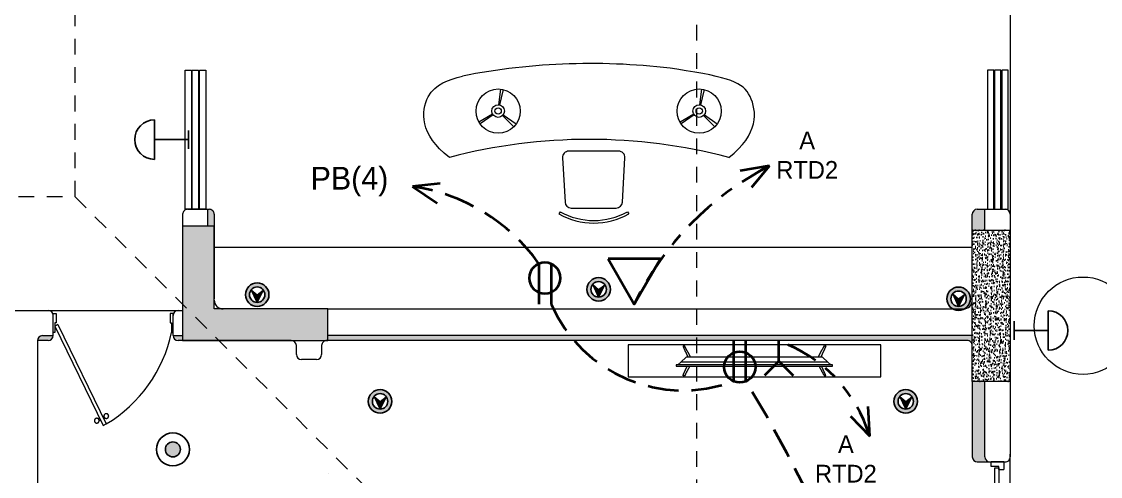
# Model space of a CAD drawing. Header units: metres. Extents: x 14 to 2416, y -346 to 476.
# Drawn here: x 146.2 to 154.74, y -147.24 to -143.64 of the extents above; entities that cross this region are included whole.
import ezdxf

# ---------------------------------------------------------------- set-up
doc = ezdxf.new("R2010")
doc.units = ezdxf.units.M
for name, pattern in [('0', [0]), ('CONTINUA', [0]), ('Dash Style-2', [0.6944250000000001, 0.48607, -0.2083550000000001]), ('HIDDEN2', [0.1875, 0.125, -0.0625]), ('STYLE_06', [1.0416412353515625, 0.625, -0.208282470703125, 0.069427490234375, -0.1389312744140625]), ('STYLE_08', [1.25, 0.625, -0.20828, 0.06943000000000005, -0.13893, 0.06942999999999991, -0.13893])]:
    doc.linetypes.add(name, pattern=pattern)
doc.layers.get('0').update_dxf_attribs({"linetype": '0', "lineweight": 20})
for name, color, linetype, lineweight in [('A-ANNO-TEXT', 20, 'Continuous', 13), ('A-DOOR', 35, 'Continuous', 5), ('A-WALL', 250, 'Continuous', 20), ('baños', 251, 'Continuous', 0), ('Columnas', 7, 'Continuous', 18), ('E Salida CABLE Antena', 150, 'CONTINUA', 40), ('E Salida Luces', 22, 'Continuous', 40), ('E Salida TCorrientes', 24, 'CONTINUA', 40), ('E Salida Telefono', 128, 'Continuous', 40), ('E Tuberia Cable TV', 150, 'STYLE_08', 40), ('E Tuberia Emp Piso', 24, 'Dash Style-2', 40), ('E Tuberia Telefonica', 118, 'STYLE_06', 40), ('MAVA', 1, 'Continuous', 15), ('MOBILIARIOS', 252, 'Continuous', 0), ('piso', 253, 'Continuous', 0)]:
    doc.layers.add(name, color=color, linetype=linetype, lineweight=lineweight)
for name, color, linetype in [('HATCH', 8, 'Continuous'), ('MAVA LUM', 1, 'Continuous'), ('MAVA Luminarias', 1, 'Continuous')]:
    doc.layers.add(name, color=color, linetype=linetype)
doc.layers.add('RELLENO SECCION', color=8, linetype='Continuous', lineweight=0, transparency=0.4)
doc.layers.add('Techos 1', color=7, linetype='HIDDEN2', lineweight=9, true_color=0x42391a)
doc.styles.add('CENTURY GOTHIC', font='GOTHIC.TTF')
doc.styles.add('DIMTEXT', font='dim.shx', dxfattribs={"width": 0.75})
doc.styles.add('GENERATED_STYLE_1', font='GOTHIC.TTF')
doc.styles.get("Standard").update_dxf_attribs({"font": 'arial.ttf', "height": 0.1875})
pattern_1 = [(49.99999999999999, (114.3310712337616, 55.23879643552809), (0.05829909407872129, -0.005100507372448988), [0.006096000000000001, -0.067056]), (355, (114.3310712337616, 55.23879643552809), (-0.01127789485599019, 0.06113819047649125), [0.004876800000000001, -0.05364498693440001]), (100.4514447, (114.3359294760016, 55.23837139440808), (0.04702119906891305, 0.05603768061190244), [0.005180802815999999, -0.05698887827199999]), (46.18420000000001, (114.3310712337616, 55.25505243552809), (0.08674529308548158, -0.01345354493847269), [0.009144000000000001, -0.100584]), (96.63555760999992, (114.3383000017616, 55.25393131552809), (0.07596932289648096, 0.07917635987127089), [0.0077712074048, -0.08548339461120001]), (351.1841511700001, (114.3310712337616, 55.25505243552809), (0.07596932290079265, 0.07917635986737045), [0.007315189462400001, -0.0804671142144]), (21, (114.3391992337616, 55.25098843552809), (0.0485166052061224, -0.03272486341986804), [0.006096000000000001, -0.067056]), (326.0000000000001, (114.3391992337616, 55.25098843552809), (0.01977664907124706, 0.05894014915914217), [0.004876800000000001, -0.0536448]), (71.45144499999999, (114.3432422841936, 55.24826136356009), (0.06829325416918917, 0.02621528604348968), [0.005180802816000001, -0.056988780032]), (37.50000000000001, (114.3310712337616, 55.23879643552809), (0.0009883530401893813, 0.027057612439409), [0, -0.05299456, 0, -0.05445760000000001, 0, -0.05384800000000001]), (7.499999999999999, (114.3310712337616, 55.23879643552809), (0.02138229200329784, 0.03205778394179824), [0, -0.03104896, 0, -0.05177536000000001, 0, -0.0205232]), (327.5, (114.3129457937616, 55.23879643552809), (0.04338899045339885, -0.001833198077655502), [0, -0.02032, 0, -0.06339840000000001, 0, -0.0841248]), (317.5, (114.3048177937616, 55.23879643552809), (0.04740133804352578, 0.00813647713066657), [0, -0.026416, 0, -0.04210304, 0, -0.0597408])]

# ---------------------------------------------------------------- blocks, each defined once
blk = doc.blocks.new('A$C2f9b60d5')
at = {"layer": 'A-DOOR'}
for p, q in [((1.633476927054289e-05, 0.1005227153823967), (1.4210854715202e-14, 0.000522715274215102)), ((1.633476927054289e-05, 0.1005227153823967), (0.06001633402468087, 0.1005129145209622)), ((0.06000980011680213, 0.0605129136681839), (0.0600163340244535, 0.1005129131717837)), ((3.540009737625837, 0.06000980278508194), (3.540016271533489, 0.1000098022886817)), ((3.600016270789126, 0.1000000027764258), (3.540016271533716, 0.1000098036378603)), ((3.600016270789126, 0.1000000027764258), (3.600016270789126, 0)), ((0.03499999968198608, 0.00051699810502015), (0, 0.0005227152742079966)), ((0.03500980054343472, 0.06051699736043048), (0.03499999968198608, 0.00051699810502015)), ((0.06000980011680213, 0.0605129136681839), (0.03500980054343472, 0.06051699736043048)), ((3.540009737625837, 0.06000980278508194), (3.565009737199205, 0.06000571909283536)), ((3.565009737199205, 0.06000571909283536), (3.564999936337756, 5.719837425033347e-06)), ((3.564999936337756, 5.719837425033347e-06), (3.599999936019799, 2.668237186753686e-09))]:
    blk.add_line(p, q, dxfattribs=at)
for points in [[(0.6314092330019889, 0.7340958971768075), (1.024707454436111, 0.06038800207075923), (1.050863378287204, 0.07565734714647476), (0.6575651568530816, 0.7493652422525443)], [(2.965838793269256, 0.7337145734945238), (2.572320495568988, 0.06013520305140219), (2.546169561538136, 0.07541309233165805), (2.939687859238404, 0.7489924627748081)], [(0.04460117791131779, 0.0605154306310709), (1.024707454436111, 0.06038800207075923), (1.02470250717073, 0.03010128506361553), (0.04459623064587959, 0.03022871362392721)], [(3.552426772093781, 0.06000777449115446), (2.572320495568988, 0.06013520305140219), (2.572315548303663, 0.02984848604425849), (3.552421824828457, 0.02972105748401077)]]:
    blk.add_lwpolyline(points, close=True, dxfattribs=at)
at = {"layer": 'A-DOOR', "linetype": 'HIDDEN2'}
for centre, start, end in [((0.9599614829443794, -0.04884636815482679), 10.76134296711832, 110.7488073156987), ((2.637030777241819, -0.04912031355443247), 69.23247441770859, 169.2199387662857)]:
    blk.add_arc(centre, 0.8535720901146175, start, end, dxfattribs=at)
blk = doc.blocks.new('puerta 1.00')
at = {"layer": 'A-DOOR'}
for p, q in [((-0.1499909777825792, -0.01249999999998863), (-0.9369131065861893, -0.3949003899592327)), ((-0.1376018300305759, -0.03799499105906534), (-0.9245239588341292, -0.4203953810183521)), ((-0.1376018300305759, -0.03799499105906534), (-0.1499909777825792, -0.01249999999998863)), ((-0.9369131065861893, -0.3949003899592185), (-0.9245239588341292, -0.4203953810182952)), ((-0.8945933787151716, -0.3743353558235185), (-0.8995626804436938, -0.3641092849366885)), ((-0.8776654875668441, -0.3661093421694943), (-0.8826347892953663, -0.3558832712826359)), ((-0.8822042309632252, -0.3998303468828937), (-0.8772349292346462, -0.4100564177697379)), ((-0.8652763398148409, -0.391604333228571), (-0.8603070380863755, -0.4018304041154153))]:
    blk.add_line(p, q, dxfattribs=at)
for points in [[(-0.05000000000000002, 0), (-0.04999999999977264, -0.02502577938815875), (-0.1250000000001364, -0.02502577938815875), (-0.1250000000001364, -0.01249999999998863), (-0.2000000000002728, -0.01249999999998863), (-0.2000000000002728, 0), (-0.05000000000000002, 0)], [(-0.05000000000000002, -0.949999999999676), (-0.04999999999977264, -0.9249742206115172), (-0.1250000000001364, -0.9249742206115172), (-0.1250000000001364, -0.9374999999996874), (-0.2000000000002728, -0.9374999999996874), (-0.2000000000002728, -0.949999999999676), (-0.05000000000000002, -0.949999999999676)]]:
    blk.add_lwpolyline(points, dxfattribs=at)
blk.add_arc((0.0366406024470507, 0.1601847667154885), 1.12290276596214, 211.1335814021241, 257.8342745107439, dxfattribs=at)
for points in [[(-0.8982293876285894, -0.3641570476290497), (-0.9032723932726299, -0.3641552480922314), (-0.9120053357341931, -0.3591091255589873), (-0.9170452244890726, -0.3503725840241714), (-0.9170416254155498, -0.3402865727359341), (-0.9119955028824052, -0.3315536302744846), (-0.9032589613473192, -0.3265137415195056), (-0.8931729500592382, -0.3265173405931563), (-0.8844400075977319, -0.3315634631261162), (-0.8794001188427956, -0.3403000046612163), (-0.8794037179163752, -0.3503860159494536), (-0.8844498404495198, -0.3591189584108889), (-0.8931863819846058, -0.3641588471658821), (-0.8982293876285894, -0.3641570476290497)], [(-0.8616537628267338, -0.4394241479959078), (-0.8666967684707743, -0.4394223484592317), (-0.8754297109322806, -0.4343762259259734), (-0.8804695996872169, -0.4256396843908874), (-0.8804660006136942, -0.4155536731029486), (-0.8754198780805496, -0.4068207306414706), (-0.8666833365455204, -0.4017808418864917), (-0.8565973252574395, -0.4017844409598581), (-0.8478643827958763, -0.4068305634931022), (-0.8428244940409968, -0.4155671050282024), (-0.8428280931145196, -0.4256531163161554), (-0.8478742156476073, -0.4343860587779034), (-0.8566107571826933, -0.4394259475325839), (-0.8616537628267338, -0.4394241479959078)]]:
    blk.add_open_spline(points, degree=2, dxfattribs=at)
blk = doc.blocks.new('A$C89702949')
at = {"layer": 'HATCH'}
h = blk.add_hatch(dxfattribs=at)
h.set_pattern_fill('AR-CONC', color=256, scale=0.00032)
h.set_pattern_definition(pattern_1)
h.paths.add_polyline_path([(14.64988292747904, 6.654577632321718), (14.3998829274783, 6.654577632321718), (14.39988292747819, 5.750000000010118), (15.55000000007976, 5.750000000010118), (15.55000000007976, 6.000000000010118), (14.64988292749723, 6.000000000010061)])
h = blk.add_hatch(dxfattribs=at)
h.set_pattern_fill('AR-CONC', color=256, scale=0.00032)
h.set_pattern_definition(pattern_1)
h.paths.add_polyline_path([(20.94999999999976, 5.425000000010868), (20.64999999999964, 5.425000000010868), (20.64999999999964, 6.624538815822746), (20.94999999999976, 6.624538815822746)])
at = {"layer": 'Columnas'}
blk.add_lwpolyline([(14.64988292747904, 6.654577632321718), (14.3998829274783, 6.654577632321718), (14.39988292747819, 5.750000000010118), (15.55000000007976, 5.750000000010118), (15.55000000007976, 6.000000000010118), (14.64988292749723, 6.000000000010061), (14.64988292747904, 6.654577632321718)], dxfattribs=at)
blk.add_lwpolyline([(20.94999999999976, 5.425000000010868), (20.64999999999964, 5.425000000010868), (20.64999999999964, 6.624538815822746), (20.94999999999976, 6.624538815822746)], close=True, dxfattribs=at)
blk = doc.blocks.new('PL BASE 2N NASAS 09')
at = {"layer": 'RELLENO SECCION', "true_color": 0xc7c8ca}
h = blk.add_hatch(color=9, dxfattribs=at)
h.dxf.hatch_style = 1
h.paths.add_polyline_path([(173.2974292255238, -18.45172817265392, 0.4142135623731447), (173.2574292255238, -18.41172817265392), (173.2472601412863, -18.41172817265392), (173.2472601339304, -18.54622817265393), (173.2974292255238, -18.54622817265393)])
h = blk.add_hatch(color=9, dxfattribs=at)
h.dxf.hatch_style = 1
edge = h.paths.add_edge_path()
edge.add_line((179.3975462903169, -18.41167813665299), (179.3372551490302, -18.41167813666463))
edge.add_arc((179.3372551490302, -18.45167813666465), 0.04000000000000981, 90, 179.9999999999847)
edge.add_line((179.2972551490302, -18.45167813666463), (179.2972551490302, -18.57621695315292))
edge.add_line((179.2972551490302, -18.57621695315292), (179.3972551490663, -18.57621695315292))
edge.add_line((179.3972551490663, -18.57621695315292), (179.3975462903169, -18.41167813665299))
h = blk.add_hatch(color=9, dxfattribs=at)
h.dxf.hatch_style = 1
h.paths.add_polyline_path([(172.0225010935922, -19.41170580496553), (171.9375462980293, -19.41170580496553, 0.4076381610792668), (171.8975564243111, -19.45080580496549), (171.9824936481577, -19.45080580565811, 0.4075101283098921)])
h = blk.add_hatch(color=9, dxfattribs=at)
h.dxf.hatch_style = 1
edge = h.paths.add_edge_path()
edge.add_line((173.0474292255079, -19.41170580496551), (172.9725112198736, -19.41170580496551))
edge.add_arc((173.0125010935919, -19.41080580496546), 0.04000000000004049, 181.28926383636, 269.9999999999593)
edge.add_line((173.0125010935919, -19.45080580496549), (173.0474292255079, -19.45080580496549))
edge.add_line((173.0474292255079, -19.4508058049655), (173.0474292255079, -19.41170580496551))
h.paths.add_polyline_path([(177.1135463058212, -19.41170580496559), (175.1725463720298, -19.41170580496559), (175.1725463720298, -19.45084517058959), (177.1135463058212, -19.45081347604505)])
h.paths.add_polyline_path([(178.3725463720299, -19.41170580496559), (177.1135463058212, -19.41170580496559), (177.1135463058212, -19.45081347604505), (178.3725463720299, -19.4507929178611)])
edge = h.paths.add_edge_path()
edge.add_line((178.3725463720299, -19.41170580496559), (178.3725463720299, -19.4507929178611))
edge.add_line((178.3725463720299, -19.4507929178611), (179.2574794719194, -19.4507784677193))
edge.add_arc((179.2574801250785, -19.49077846771395), 0.03999999999998858, 0, 90.0009355815024, ccw=False)
edge.add_line((179.2974801250785, -19.49077846771395), (179.2974858466813, -19.41170580496559))
edge.add_line((179.2974858466813, -19.41170580496559), (178.3725463720299, -19.41170580496559))
h.paths.add_polyline_path([(175.1725463720298, -19.41170580496559), (174.1975462981095, -19.41170580496559), (174.1975462981095, -19.450861091344), (175.1725463720298, -19.45084517058959)])
h = blk.add_hatch(color=9, dxfattribs=at)
h.dxf.hatch_style = 1
h.paths.add_polyline_path([(179.3975462980497, -19.77580580496478), (179.2975462980287, -19.77580580496478), (179.2975462980294, -20.37179159361927, 0.4142135623727923), (179.3375462980294, -20.41179159361922), (179.3975462980495, -20.41179159361922)])
at = {"layer": 'A-DOOR'}
for points in [[(173.0669823746514, -17.31167813665297), (173.1169823746514, -17.31167813665297), (173.1169823746514, -18.41167813665299), (173.0669823746514, -18.41167813665299)], [(173.1219942356766, -17.31167813665297), (173.1719942356766, -17.31167813665297), (173.1719942356766, -18.41167813665299), (173.1219942356766, -18.41167813665299)], [(173.1800409744075, -17.31167813665297), (173.2300409744075, -17.31167813665297), (173.2300409744075, -18.41167813665299), (173.1800409744075, -18.41167813665299)], [(179.4175344300859, -18.41167813665298), (179.4675344300858, -18.41167813665298), (179.4675344300858, -17.31167813665296), (179.4175344300859, -17.31167813665296)], [(179.472546291111, -18.41167813665298), (179.5225462911111, -18.41167813665298), (179.5225462911111, -17.31167813665296), (179.472546291111, -17.31167813665296)], [(179.530593029842, -18.41167813665298), (179.580593029842, -18.41167813665298), (179.580593029842, -17.31167813665296), (179.530593029842, -17.31167813665296)]]:
    blk.add_lwpolyline(points, close=True, dxfattribs=at)
at = {"layer": 'A-WALL', "transparency": 33554684}
for p, q in [((173.0872601408497, -18.41167813665302), (173.2072601411001, -18.41167813665296)), ((173.0875462980491, -18.41172817265392), (173.2574292255238, -18.41172817265392)), ((179.3372551490302, -18.41167813665301), (179.5575462910209, -18.41167813665295))]:
    blk.add_line(p, q, dxfattribs=at)
at = {"layer": 'A-WALL'}
for p, q in [((173.2472601339304, -18.54622817265393), (173.2472601412863, -18.41172817265392)), ((179.397546298029, -18.57626698915291), (179.3975462903169, -18.41167813665299)), ((173.0472601408498, -18.45167813665302), (173.0472601408498, -19.21170580496565)), ((173.2974292255238, -18.45172817265253), (173.2974292255237, -19.12172568169158)), ((179.2972551490302, -18.57621695315292), (179.2972551490302, -18.45167813666459)), ((179.5975462910209, -18.45167813650563), (179.5975462980924, -20.37171360113116)), ((168.4875461440039, -19.21170580496563), (171.9825010935922, -19.21170580496565)), ((173.0125010935919, -19.21170580496565), (173.047429225508, -19.21170580496565)), ((174.1975462981095, -19.20080580496553), (179.2275462980294, -19.20080580496558)), ((172.0225010935922, -19.41170580496553), (172.0225010935922, -19.25170580496565)), ((172.9725010935919, -19.41080580496548), (172.9725010935919, -19.25005285760835)), ((171.8975462980293, -19.45170580496552), (171.8975462980291, -21.37170580496555)), ((171.9825010935922, -19.45080580496549), (171.897556424311, -19.45080580496549)), ((171.9375462980293, -19.41170580496553), (172.0225010935922, -19.41170580496553)), ((172.9725010935919, -19.41170580496551), (173.0474292255079, -19.41170580496551)), ((173.9075462980298, -19.45080580496555), (173.0125010935919, -19.45080580496549)), ((179.2975462980294, -19.41170580496559), (174.1975462981095, -19.41170580496559)), ((179.257476803583, -19.45077846785187), (174.1975462981095, -19.450861091344)), ((173.9475462980298, -19.56080580496554), (173.9475462980298, -19.49080580496555)), ((174.1475462980497, -19.49079258350599), (174.1475462980299, -19.56080580496554)), ((174.1075462980299, -19.60080580496554), (173.9875462980298, -19.60080580496554)), ((179.2975462980287, -19.77580580496478), (179.2975462980294, -20.37179159361923)), ((179.3975462980297, -20.37171360127848), (179.3975462980296, -19.77580580496478)), ((179.3375462980294, -20.41179159361922), (179.5575462980497, -20.41179159361921)), ((179.4375462980297, -20.41171360127847), (179.5575462980924, -20.41171360127847))]:
    blk.add_line(p, q, dxfattribs=at)
for centre, radius, start, end in [((173.0872601408498, -18.45167813665302), 0.04, 90.00000000002768, 180.0000006497785), ((173.2574292255238, -18.45172817265391), 0.04, 359.9999999999878, 90), ((179.3372551490302, -18.45167813666463), 0.04, 89.99999999999349, 179.9999999999438), ((179.5575462910209, -18.45167813665295), 0.04, 2.110194726734989e-07, 90.00000000002768), ((171.9825010935922, -19.25170580496565), 0.04, 0, 90), ((173.0125010935919, -19.25170580496565), 0.04, 90, 180), ((173.3674292255237, -19.13080580496555), 0.06999999999999318, 180, 270.0000000000912), ((179.2275462980294, -19.13080580496558), 0.06999999999999318, 269.9999999999088, 0), ((171.9375462980293, -19.45170580496553), 0.04, 90, 179.9999999999935), ((171.9824936481577, -19.41078783009638), 0.04001797556173223, 270.0106600089558, 358.6855732021027), ((173.0125010935919, -19.4108058049655), 0.04, 180, 269.9999999999968), ((173.9075462980298, -19.49080580496555), 0.04, 0, 89.99999999999675), ((174.1875462980497, -19.49079258352042), 0.04, 89.87291434034269, 179.9999999999735), ((179.2574801250785, -19.49077846771396), 0.04, 359.9999999999886, 90.00475761193174), ((173.9875462980298, -19.56080580496554), 0.04, 180, 270), ((174.1075462980299, -19.56080580496554), 0.04, 270, 0), ((179.3375462980294, -20.37179159361923), 0.04, 180.0000000000558, 270.0000000000065), ((179.4375462980297, -20.37171360127847), 0.04, 180.0000000000073, 270), ((179.5575462980924, -20.37171360127847), 0.04, 270, 2.110198797844982e-07)]:
    blk.add_arc(centre, radius, start, end, dxfattribs=at)
at = {"layer": 'MOBILIARIOS'}
blk.add_line((173.2974292255134, -18.7117116441181), (179.2975462980294, -18.7117116441195), dxfattribs=at)
at = {"layer": 'piso'}
for p, q in [((179.5975462976081, -11.97175584109599), (179.5975462910209, -18.45167813650563)), ((171.9825010935922, -19.21170580496565), (173.0135526185975, -19.21170580496565)), ((179.5975462980094, -24.07401360128613), (179.5975462980092, -20.34944274413015))]:
    blk.add_line(p, q, dxfattribs=at)
at = {"layer": 'Techos 1'}
for p, q in [((172.1942857632047, -12.11172817273774), (172.1942857632047, -18.31170580500334)), ((160.0475462980299, -18.31170580500288), (172.1942857632047, -18.31170580500334)), ((172.1942857632047, -18.31170580500334), (176.0975462980299, -22.21176698887071))]:
    blk.add_line(p, q, dxfattribs=at)
blk.add_lwpolyline([(180.5083658886492, -9.300908582120115), (177.1135463058211, -9.300908582120115), (177.1135463058212, -21.12254776335566), (180.5083658886493, -21.12254776335566)], close=True, dxfattribs=at)
at = {"color": 1}
blk.add_blockref('A$C89702949', (158.6475462980298, -25.20080580497565), dxfattribs=at)
at = {"color": 1, "xscale": -1, "rotation": 270}
blk.add_blockref('A$C2f9b60d5', (179.4475462966415, -24.0117298720676), dxfattribs=at)
at = {"layer": 'A-DOOR', "rotation": 90.00000000000001}
blk.add_blockref('puerta 1.00', (172.0225010935922, -19.18670580496548), dxfattribs=at)
at = {"layer": 'baños', "linetype": 'Continuous', "flags": 8}
for tag, p in [('MODELNUMBER', (167.1329024166141, -5.630616461235327, 2.857834639711941e-07)), ('TRADENAME', (167.1329024166694, -5.630658418648189, 2.857834639711941e-07)), ('MATERIAL', (167.132902416781, -5.630742991131918, 2.857834639711941e-07)), ('PRODUCT', (167.1329024167253, -5.630700704890167, 2.857834639711941e-07)), ('MODELNUMBER', (168.3076463902173, -5.630616461235327, 2.857834639711941e-07)), ('TRADENAME', (168.3076463902726, -5.630658418648189, 2.857834639711941e-07)), ('MATERIAL', (168.3076463903842, -5.630742991131918, 2.857834639711941e-07)), ('PRODUCT', (168.3076463903285, -5.630700704890167, 2.857834639711941e-07))]:
    blk.add_attdef(tag, p, '', height=2.537174511142602e-05, rotation=180.0000755047861, dxfattribs=at)
at = {"layer": 'baños', "linetype": 'Continuous'}
for tag, p, rotation in [('MODELNUMBER', (169.2428197568918, -19.70646632265289), 180.0000755047722), ('TRADENAME', (169.2427792151639, -19.70642399073245), 180.0000755047722), ('MATERIAL', (169.2430061964403, -19.70633932648513), 180.0000755047722), ('PRODUCT', (169.2430045678992, -19.70638165846137), 180.0000755047722), ('MODELNUMBER', (169.9523880079747, -19.70646632280497), 179.9999244952277), ('TRADENAME', (169.9523880080304, -19.7064239908311), 179.9999244952277), ('MATERIAL', (169.952388008142, -19.7063393268829), 179.9999244952277), ('PRODUCT', (169.9523880080861, -19.706381658857), 179.9999244952277)]:
    blk.add_attdef(tag, p, '', height=2.5399184405861e-05, rotation=rotation, dxfattribs=at)
blk = doc.blocks.new('A$C58f5b6b7')
at = {"layer": 'MOBILIARIOS'}
for points in [[(1.069470840775466e-07, 0.2525811234954745), (2.000000106947084, 0.2525811234954745), (2.000000106947084, 0), (1.069470840775466e-07, 0)], [(0.3820001069470891, 0.1596185134729211), (0.3820001069470891, 0.1691435134729176), (1.618000106947079, 0.1691435134729176), (1.618000106947079, 0.1596185134729211)]]:
    blk.add_lwpolyline(points, close=True, dxfattribs=at)
for points in [[(1.605932393574449, 0.159519432846011), (1.582282151334311, 0.1371998092812277), (1.000000106947084, 0.1371998092812277), (0.4177180625598567, 0.1371998092812277), (0.3940678203197194, 0.159519432846011)], [(1.582282151334311, 0.1371998092812277), (1.539962872616115, 0.09726151347291534), (0.4600373412780527, 0.09726151347290113), (0.4177180625598567, 0.1371998092812277)]]:
    blk.add_lwpolyline(points, dxfattribs=at)
for points, degree in [([(0.4511645361125147, 0.2382135501685951, -0.004703474324619776), (0.446902711392795, 0.2460982481493375, -0.004703474324619776), (0.4415006584346202, 0.2460982481493375, -0.004703474324619776), (0.4324817371493168, 0.2460982481493375, -0.004703474324619776), (0.4368044720420698, 0.2370140929480868, -0.004703474324619776)], 3), ([(0.4368044720420698, 0.2370140929480868, -0.004703474324619776), (0.452572019644947, 0.2030788032105022, -0.004703474324619776), (0.4683395672478241, 0.1691435134729176, -0.004703474324619776)], 2), ([(0.4884981539053115, 0.1691435134729176, -0.004703474324619776), (0.4698313450089131, 0.2036785318207563, -0.004703474324619776), (0.4511645361125147, 0.2382135501685951, -0.004703474324619776)], 2), ([(1.511502059988857, 0.1691435134729176, -0.004703474324619776), (1.530168868885255, 0.2036785318207563, -0.004703474324619776), (1.548835677781653, 0.2382135501685951, -0.004703474324619776)], 2), ([(1.563195741852098, 0.2370140929480868, -0.004703474324619776), (1.547428194249221, 0.2030788032105022, -0.004703474324619776), (1.531660646646344, 0.1691435134729176, -0.004703474324619776)], 2), ([(1.548835677781653, 0.2382135501685951, -0.004703474324619776), (1.553097502501373, 0.2460982481493375, -0.004703474324619776), (1.558499555459548, 0.2460982481493375, -0.004703474324619776), (1.567518476744851, 0.2460982481493375, -0.004703474324619776), (1.563195741852098, 0.2370140929480868, -0.004703474324619776)], 3), ([(0.4368044720420698, 0.0171824033505743, -0.004703474324619776), (0.4554082793266616, 0.05722195841174482, -0.004703474324619776), (0.4740120866112534, 0.09726151347290113, -0.004703474324619776)], 2), ([(0.4950970879554575, 0.09726151347290113, -0.004703474324619776), (0.4731308120339577, 0.05662222980149068, -0.004703474324619776), (0.4511645361125147, 0.01598294613006601, -0.004703474324619776)], 2), ([(1.504903125938711, 0.09726151347291534), (1.52686940186021, 0.05662222980149068), (1.548835677781653, 0.01598294613006601)], 2), ([(1.563195741852098, 0.0171824033505743), (1.544591934567507, 0.05722195841174482), (1.525988127282915, 0.09726151347291534)], 2)]:
    blk.add_open_spline(points, degree=degree, dxfattribs=at)
for points in [[(0.4511645361125147, 0.01598294613006601, -0.004703474324619776), (0.446902711392795, 0.008098248149337905, -0.004703474324619776), (0.4415006577906411, 0.008098248149337905, -0.004703474324619776), (0.432481734999044, 0.008098248149337905, -0.004703474324619776), (0.4368044720420698, 0.0171824033505743, -0.004703474324619776)], [(1.548835677781653, 0.01598294613006601), (1.553097502501373, 0.008098248149337905), (1.558499556103527, 0.008098248149337905), (1.567518478895124, 0.008098248149337905), (1.563195741852098, 0.0171824033505743)]]:
    blk.add_open_spline(points, degree=3, knots=[-0.08544200803406514, -0.08544200803406514, -0.08544200803406514, -0.08544200803406514, -0.04272100910977372, 0, 0, 0, 0], dxfattribs=at)
blk = doc.blocks.new('A$Ca77e88c0')
at = {"layer": 'MOBILIARIOS', "linetype": 'Continuous'}
for p, q in [((-1.01544009112331e-06, 1.345651717750314), (0.2432006324802956, 0.7609629148360568)), ((0.2434936794290365, 0.7602583913973433), (-1.01544009112331e-06, 1.345651717750314))]:
    blk.add_line(p, q, dxfattribs=at)
for points in [[(1.008125358282257, 1.421644926686, 0.1039314940816634), (0.8565039751341033, 1.635341077202924, 0.4816425142703648), (0.6680163613940238, 1.624038728942594, 0.04769290382593253), (0.6541480739223005, 1.598549663945079, 0.04769290382593253)], [(1.008125358282257, 1.421644926686, -0.1039314940816634), (1.052784169101784, 1.163457631906155, -0.4816425142703648), (0.9118832402327826, 1.037750623982532, -0.04769290382593253), (0.8840291604386721, 1.045885245870366, -0.04769290382593253)]]:
    blk.add_lwpolyline(points, format="xyb", dxfattribs=at)
blk.add_circle((0.8492057223544123, 0.4995568400983785), 0.2298709159306602, dxfattribs=at)
for centre, radius, start, end in [((0.4617242351280026, 1.186615437588941), 0.5494554148781862, 23.33144091005351, 53.59475911017562), ((0.4617242351280026, 1.186615437588941), 0.5494554148781862, 23.33144091005351, 53.59475911017562), ((0.5211640327007387, 0.8742309412396736), 0.7364253986046762, 79.5964273083542, 123.141460013839), ((0.6119683532004103, 0.6674222117736832), 0.9011393486706466, 88.3763175299365, 121.4795801063592), ((0.6119683532004103, 0.6674222117736832), 0.9011393486706466, 88.3763175299365, 121.4795801063592), ((0.8582869231260304, 1.456687728374263), 0.2476148482638519, 153.2164631884846, 169.9181615114396), ((0.8582869231260304, 1.456687728374263), 0.2476148482638519, 153.2164631884846, 169.9181615114396), ((0.6433678240385632, 1.584722407389307), 0.01753302070708554, 250.4541552792381, 52.05867932115643), ((0.6433678240385632, 1.584722407389307), 0.01753302070708554, 250.4541552792381, 52.05867932115643), ((0.1420839169161638, 1.468433514878299), 0.03250318277003803, 136.3786589685017, 235.7351286119867), ((0.5865066073011747, 0.2492669453939129), 1.278650277089649, 88.45422214888875, 107.9351379704345), ((0.5865066073011747, 0.2492669453939129), 1.278650277089649, 88.45422214888875, 107.9351379704345), ((1.028085993714569, 1.542618349044474), 0.4157769604742426, 185.8786269019389, 223.4033146908429), ((1.028085993714569, 1.542618349044474), 0.4157769604742426, 185.8786269019389, 223.4033146908429), ((0.09954396986930192, 1.319152080382622), 0.102937972921029, 121.9513952527802, 165.0616113181149), ((0.482298413593611, 0.5299989606322697), 0.9794968593784246, 111.463132579121, 116.5117549905626), ((0.1421050225162332, 1.468433068013667), 0.03250318277003803, 235.6979299261122, 268.7539358899367), ((0.4562253716892144, 1.199835429370793), 0.5494554148781862, 351.5750344419301, 21.83835264244334), ((0.4562253716892144, 1.199835429370793), 0.5494554148781862, 351.5750344419301, 21.83835264244334), ((1.107992018498635, 1.350513738157119), 0.4157769604742426, 181.7664788580354, 219.2911666477421), ((0.1939373106673656, 1.67242391200412), 0.9011393486706546, 283.6902134468298, 316.793476027593), ((0.1939373106673656, 1.67242391200412), 0.9011393486706546, 283.6902134468298, 316.793476027593), ((0.2765880960448328, 1.462223714828781), 0.7364253986046891, 282.028333531872, 325.5733662439656), ((-0.1205687898320491, 1.949169354831611), 1.278650277089682, 297.2346555881981, 316.715571410285), ((-0.1205687898320491, 1.949169354831611), 1.278650277089682, 297.2346555881981, 316.715571410285), ((0.9273403582897402, 1.290674172802198), 0.2476148482638519, 235.2516320466443, 251.9533303586874), ((0.9273403582897402, 1.290674172802198), 0.2476148482638519, 235.2516320466443, 251.9533303586874), ((0.86662271729125, 1.047988231063002), 0.01753302070708554, 353.1111142346953, 154.7156382658125), ((0.86662271729125, 1.047988231063002), 0.01753302070708554, 353.1111142346953, 154.7156382658125), ((0.005241825943642198, 1.67738085465426), 0.9794968593784247, 288.6412153358525, 293.6898377472875), ((0.4307414685147535, 0.7744627313236947), 0.03250318277003803, 169.4346649323377, 268.7911345856439), ((0.4307414685147535, 0.7744627313236947), 0.03250318277003803, 136.3786589685017, 169.4346649323377), ((0.4307414685147535, 0.7744627313236947), 0.03250318277003803, 136.3786589685017, 169.4346649323377), ((0.2948204551025526, 0.849487245464843), 0.102937972921029, 240.0913590082954, 283.2015750736196)]:
    blk.add_arc(centre, radius, start, end, dxfattribs=at)
blk = doc.blocks.new('PL MUEBLES 2N NASAS 09')
at = {"layer": 'A-ANNO-TEXT'}
blk.add_line((224.1187645911897, 42.21552146579835), (224.1193915356409, 42.2155214657983), dxfattribs=at)
at = {"layer": 'MOBILIARIOS'}
for p, q in [((225.4651263719352, 45.13203718253355), (225.4806307137624, 45.2560719171219)), ((225.4710514164618, 45.13093041370887), (225.5013683695871, 45.25219822622459)), ((227.056542326337, 45.13203718253355), (227.0720466681642, 45.2560719171219)), ((227.0624673708635, 45.13093041370887), (227.0927843239888, 45.25219822622459)), ((225.4155124781028, 45.05761634178491), (225.3069820853344, 44.99559897449073)), ((225.4182379616469, 45.05336137901615), (225.3165212777458, 44.98070660480009)), ((225.494279974264, 45.04706794964152), (225.582668321913, 44.9586796019925)), ((225.4996113087691, 45.05336137901615), (225.6013279926702, 44.98070660480009)), ((227.0069284325046, 45.05761634178491), (226.8983980397362, 44.99559897449073)), ((227.0096539160486, 45.05336137901615), (226.9079372321476, 44.98070660480009)), ((227.0856959286658, 45.04706794964152), (227.1740842763148, 44.9586796019925)), ((227.0910272631709, 45.05336137901615), (227.192743947072, 44.98070660480009)), ((225.9495237831448, 44.28551737678019), (225.9398109245213, 44.26803423125777)), ((226.4823831290751, 44.28551737678019), (226.4920959876986, 44.26803423125777))]:
    blk.add_line(p, q, dxfattribs=at)
blk.add_lwpolyline([(226.0382527793805, 44.31509078811716), (226.3936541328395, 44.31509078811716, 0.3980502806704841), (226.4435771504998, 44.36231728713612), (226.4630215949442, 44.71231728713603, 0.4305637126590388), (226.4130985772838, 44.76509078811721), (226.0188083349361, 44.76509078811721, 0.4305637126590388), (225.9688853172757, 44.71231728713603), (225.9883297617201, 44.36231728713612, 0.3980502806704841)], format="xyb", close=True, dxfattribs=at)
for centre, radius in [((225.4589246352044, 45.08242328870112), 0.1750000000000007), ((227.0503405896062, 45.08242328870112), 0.1750000000000007), ((225.4589246352044, 45.08242328870112), 0.05000000000000071), ((225.4589246352044, 45.08242328870112), 0.02500000000000213), ((227.0503405896062, 45.08242328870112), 0.05000000000000071), ((227.0503405896062, 45.08242328870112), 0.02500000000000213)]:
    blk.add_circle(centre, radius, dxfattribs=at)
for centre, radius, start, end in [((226.1931699328466, 40.2176871504942), 5.240967372444364, 82.54918190308747, 101.19032469346), ((226.1788276698132, 40.51665825568692), 4.341647544480189, 75.25051085551087, 104.7494891444891), ((226.21595345611, 44.76509078811721), 0.5686122742864268, 240.9453959009042, 299.0546040990957), ((226.21595345611, 44.76509078811721), 0.5486122742864268, 240.9453959009042, 299.0546040990957)]:
    blk.add_arc(centre, radius, start, end, dxfattribs=at)
for points in [[(225.073473181549, 44.71524073740203), (224.8349867105144, 44.89435139992649), (224.8616267209625, 45.27659719914179), (225.0656960037026, 45.32867329012272), (225.17606221588, 45.3590129416801)], [(227.2841821580775, 44.71524073740203), (227.522668629112, 44.89435139992649), (227.496028618664, 45.27659719914179), (227.2961011662806, 45.34655551293501), (226.8727929099173, 45.4144026139446)]]:
    blk.add_open_spline(points, degree=3, dxfattribs=at)
at = {"layer": 'piso'}
blk.add_circle((230.0883368142532, 43.38364283928243), 0.3854807164790452, dxfattribs=at)
blk.add_blockref('PL BASE 2N NASAS 09', (49.91427858474094, 62.7170073077223))
at = {"layer": 'MOBILIARIOS', "xscale": -1}
for name, p, rotation in [('A$Ca77e88c0', (221.4492712684084, 47.19343807951592), 123.8268872980607), ('A$C58f5b6b7', (226.487105895031, 43.23267227851765, 0.004703474324619776), 180)]:
    blk.add_blockref(name, p, dxfattribs=dict(at, rotation=rotation))
blk = doc.blocks.new('A$C595364de')
blk.add_blockref('PL MUEBLES 2N NASAS 09', (-199.5618248827464, -36.60520150275667))
blk = doc.blocks.new('SUPERFICIAL')
at = {"layer": 'MAVA LUM'}
h = blk.add_hatch(color=256, dxfattribs=at)
h.dxf.hatch_style = 1
edge = h.paths.add_edge_path()
edge.add_arc((0.0007680222040518277, 0.00164824816445952), 0.05899433169421096, 0, 360)
for centre, radius in [((0.0007680222040518242, 0.001648248164459525, -2.044860079902019e-09), 0.1303331775421777), ((0.0007680222040518242, 0.001648248164459525, -2.082755170493061e-09), 0.05932533028086072)]:
    blk.add_circle(centre, radius, dxfattribs=at)
at = {"ltscale": 1e-05, "style": 'DIMTEXT', "flags": 1}
blk.add_attdef('MULTIPLICADOR', (0.09283341111258778, 0.4686524974504209), '', height=0.15, dxfattribs=at)
blk = doc.blocks.new('dl ip')
at = {"layer": 'MAVA', "transparency": 33554687}
h = blk.add_hatch(color=40, dxfattribs=at)
h.dxf.hatch_style = 1
h.paths.add_polyline_path([(94.75742601566844, -111.2087748606267), (94.71091809209081, -111.2482144905869), (94.6623739509123, -111.2113100501469), (94.71091809209065, -111.3091937605638)])
at = {"layer": 'MAVA Luminarias', "linetype": 'Continuous'}
h = blk.add_hatch(color=40, dxfattribs=at)
h.paths.add_polyline_path([(94.61796684585289, -111.2482144905869, 1), (94.80386933832872, -111.2482144905869, 1)])
h.paths.add_polyline_path([(94.77189736206773, -111.2482144905869, -1), (94.64993882211388, -111.2482144905869, -1)], flags=16)
at = {"layer": 'MAVA', "color": 40}
for p, q in [((94.71091809209081, -111.2482144905869), (94.6623739509123, -111.2113100501469)), ((94.6623739509123, -111.2113100501469), (94.71091809209065, -111.3091937605638)), ((94.71091809209065, -111.3091937605638), (94.75742601566844, -111.2087748606267)), ((94.75742601566844, -111.2087748606267), (94.71091809209081, -111.2482144905869))]:
    blk.add_line(p, q, dxfattribs=at)
at = {"layer": 'MAVA Luminarias', "color": 40, "linetype": 'Continuous'}
for radius in [0.09295124623791078, 0.06097926997692545]:
    blk.add_circle((94.71091809209081, -111.2482144905869), radius, dxfattribs=at)
blk = doc.blocks.new('SCONCE 1')
at = {"layer": 'MAVA Luminarias', "color": 5, "linetype": 'Continuous'}
for p, q in [((-1.373654099004398, 0.6793621716306149), (-1.373654099004398, 1.191046028972309)), ((-0.9313628887219636, 0.8161379680049095), (-0.9313628887219636, 1.054270232598014)), ((-1.373654099004398, 0.935204100301462), (-0.9313628887219636, 0.935204100301462))]:
    blk.add_line(p, q, dxfattribs=at)
blk.add_arc((-1.373654099004398, 0.935204100301462), 0.2558419286708471, 90, 270, dxfattribs=at)
blk = doc.blocks.new('*U427')
at = {"layer": 'E Salida TCorrientes'}
for p, q in [((-0.2659406399998276, 0.04032000000005435), (-1.642845859353584e-15, 0.04032000000006519)), ((-0.2659406399998244, -0.04032000000007602), (1.642845859353584e-15, -0.04032000000006519))]:
    blk.add_line(p, q, dxfattribs=at)
blk.add_circle((-0.1713599999998223, -6.982094902234203e-15), 0.1028159999999999, dxfattribs=at)
blk = doc.blocks.new('*U480')
at = {"layer": 'E Tuberia Emp Piso', "linetype": 'Continuous'}
for p, q in [((0, 0), (-0.2299031440873473, -0.04798002669352897)), ((-0.1344993724888603, -0.1743184598720339), (0, 0))]:
    blk.add_line(p, q, dxfattribs=at)
blk = doc.blocks.new('*U758')
at = {"layer": 'E Tuberia Cable TV'}
for p, q in [((0, 0), (-0.0195688442204011, 0.2340397379904468)), ((-0.1566043578704822, 0.1547646010818657), (0, 0))]:
    blk.add_line(p, q, dxfattribs=at)
blk = doc.blocks.new('*U478')
at = {"layer": 'E Salida CABLE Antena'}
for p, q in [((0.2290792216733273, 2.14447380317355e-15), (0.3899908121787066, 0.1629365214042841)), ((0.2290792216733273, 2.13636382146548e-15), (0, 0)), ((0.2290792216733273, 1.998494132428303e-15), (0.3899908121787096, -0.1629365214042769))]:
    blk.add_line(p, q, dxfattribs=at)
blk = doc.blocks.new('*U425')
at = {"layer": 'E Salida TCorrientes'}
for p, q in [((0.0403200000000785, -0.265940639999824), (0.04032000000006519, 2.018403718459563e-15)), ((-0.04032000000005187, -0.265940639999828), (-0.04032000000006519, -2.018403718459563e-15))]:
    blk.add_line(p, q, dxfattribs=at)
blk.add_circle((8.578215803430377e-15, -0.1713599999998223), 0.1028159999999999, dxfattribs=at)
blk = doc.blocks.new('Sal Telefono')
at = {"layer": 'E Salida Telefono'}
blk.add_lwpolyline([(-0.2060669343187726, 0.3569184000000246), (0, 0), (0.2060669343187726, 0.3569184000000246)], close=True, dxfattribs=at)
blk = doc.blocks.new('*U759')
at = {"layer": 'E Tuberia Telefonica', "linetype": 'Continuous'}
for p, q in [((0, 0), (-0.2314732931442905, -0.03971968257295937)), ((-0.1406530643859343, -0.1693922139028276), (0, 0))]:
    blk.add_line(p, q, dxfattribs=at)

msp = doc.modelspace()

# ---------------------------------------------------------------- linework, layer by layer
at = {"layer": 'E Tuberia Cable TV', "ltscale": 0.4}
msp.add_arc((151.8053124827907, -147.2634322050837, 0.004703474324619776), 1.16030785471352, 16.99171995114919, 70.32674294819174, dxfattribs=at)
at = {"layer": 'E Tuberia Emp Piso', "ltscale": 0.5}
for centre, radius, start, end in [((149.0902214136279, -146.4087931864664), 1.474817067754335, 35.1927782978718, 81.94814190152144), ((151.4393023593813, -145.4185001225982, -0.00940694864923955), 1.143430606417519, 203.6913366642528, 290.4335733526447), ((140.6328946338515, -151.9483655888298), 6.185614969881308, 4.916475103184969, 61.90674279362979), ((143.2783621280261, -151.8339301291583, 0.004703474324619775), 10.17348322811245, 2.394780715800366, 31.68722698497293)]:
    msp.add_arc(centre, radius, start, end, dxfattribs=at)
at = {"layer": 'E Tuberia Telefonica', "ltscale": 0.4}
msp.add_arc((153.2189268103378, -146.9294191119469, -0.004703474324619776), 2.408895067198038, 117.0904969053514, 154.1193467551771, dxfattribs=at)

# ---------------------------------------------------------------- block references
at = {"layer": 'A-ANNO-TEXT'}
msp.add_blockref('A$C595364de', (124.0766220010059, -152.8280411975554), dxfattribs=at)
msp.add_blockref('A$C595364de', (124.0766220010059, -152.8280411975554), dxfattribs=at)
at = {"layer": 'E Salida CABLE Antena', "xscale": 0.7000000000000001, "yscale": 0.7000000000000001, "zscale": 0.7000000000000001, "rotation": 270}
msp.add_blockref('*U478', (152.1959368379321, -146.1708540930566, 0.004703474324619776), dxfattribs=at)
at = {"layer": 'E Salida Luces'}
for name, p in [('*U759', (152.1219226211643, -144.7848078992307, 0.004703474324619776)), ('Sal Telefono', (151.0516313435594, -145.8779411975553))]:
    msp.add_blockref(name, p, dxfattribs=at)
at = {"layer": 'E Salida TCorrientes', "yscale": 1.2, "zscale": 1.2}
for name, p, xscale, rotation in [('*U425', (150.3438522438304, -145.8779411975553), -1.2, 180), ('*U427', (151.8868822275545, -146.1708545371662, 0.004703474324619775), 1.2, 90.00000000000001)]:
    msp.add_blockref(name, p, dxfattribs=dict(at, xscale=xscale, rotation=rotation))
at = {"layer": 'E Tuberia Cable TV', "ltscale": 0.6, "rotation": 358.3439723273638}
msp.add_blockref('*U758', (152.9149694161872, -146.924351377146, 0.004703474324619776), dxfattribs=at)
at = {"layer": 'E Tuberia Emp Piso', "ltscale": 0.3, "rotation": 133.8593739214889}
msp.add_blockref('*U480', (149.2967980522942, -144.948515310274), dxfattribs=at)
at = {"layer": 'MAVA Luminarias', "color": 251, "yscale": 0.6101999921123585, "zscale": 0.6101999921123585}
for p, xscale in [((148.0916790935567, -145.1477027322196), 0.6101999921123585), ((148.0916790935567, -145.1477027322196), 0.6101999921123585), ((153.4887395081284, -146.6582042162798), -0.6101999921123585), ((153.4887395081284, -146.6582042162798), -0.6101999921123585)]:
    msp.add_blockref('SCONCE 1', p, dxfattribs=dict(at, xscale=xscale))
at = {"layer": 'MAVA Luminarias', "xscale": -1}
for p in [(245.4801116872497, -34.5136570164552), (245.4801116872497, -34.5136570164552), (242.7774411056853, -34.55580384835601), (242.7774411056853, -34.55580384835601), (248.3294077256201, -34.58804632722843), (248.3294077256201, -34.58804632722843), (243.7500621258273, -35.40013637090023), (243.7500621258273, -35.40013637090023), (247.9107646316747, -35.40013637090023), (247.9107646316747, -35.40013637090023)]:
    msp.add_blockref('dl ip', p, dxfattribs=at)
at = {"layer": 'MAVA Luminarias'}
msp.add_blockref('SUPERFICIAL', (147.3984356980075, -147.0301040152465, 2.082755170493061e-09), dxfattribs=at)
msp.add_blockref('SUPERFICIAL', (147.3984356980075, -147.0301040152465, 2.082755170493061e-09), dxfattribs=at)

# ---------------------------------------------------------------- texts
at = {"layer": 'E Tuberia Cable TV', "ltscale": 0.6, "insert": (152.726098995566, -147.1039778943766, -0.000334980307320978), "char_height": 0.14, "width": 0.5153054248202125, "attachment_point": 5, "style": 'GENERATED_STYLE_1'}
msp.add_mtext('A RTD2', dxfattribs=at)
at = {"layer": 'E Tuberia Emp Piso', "insert": (148.7969317569514, -144.9092864557169), "char_height": 0.18, "width": 0.8615464118571295, "attachment_point": 5, "style": 'CENTURY GOTHIC'}
msp.add_mtext('PB(4)  ', dxfattribs=at)
at = {"layer": 'E Tuberia Telefonica', "ltscale": 0.4, "insert": (152.4196641718154, -144.6996634027455, -0.000334980307320978), "char_height": 0.14, "width": 0.5153054248202125, "attachment_point": 5, "style": 'GENERATED_STYLE_1'}
msp.add_mtext('A RTD2', dxfattribs=at)

doc.saveas('drawing.dxf')
